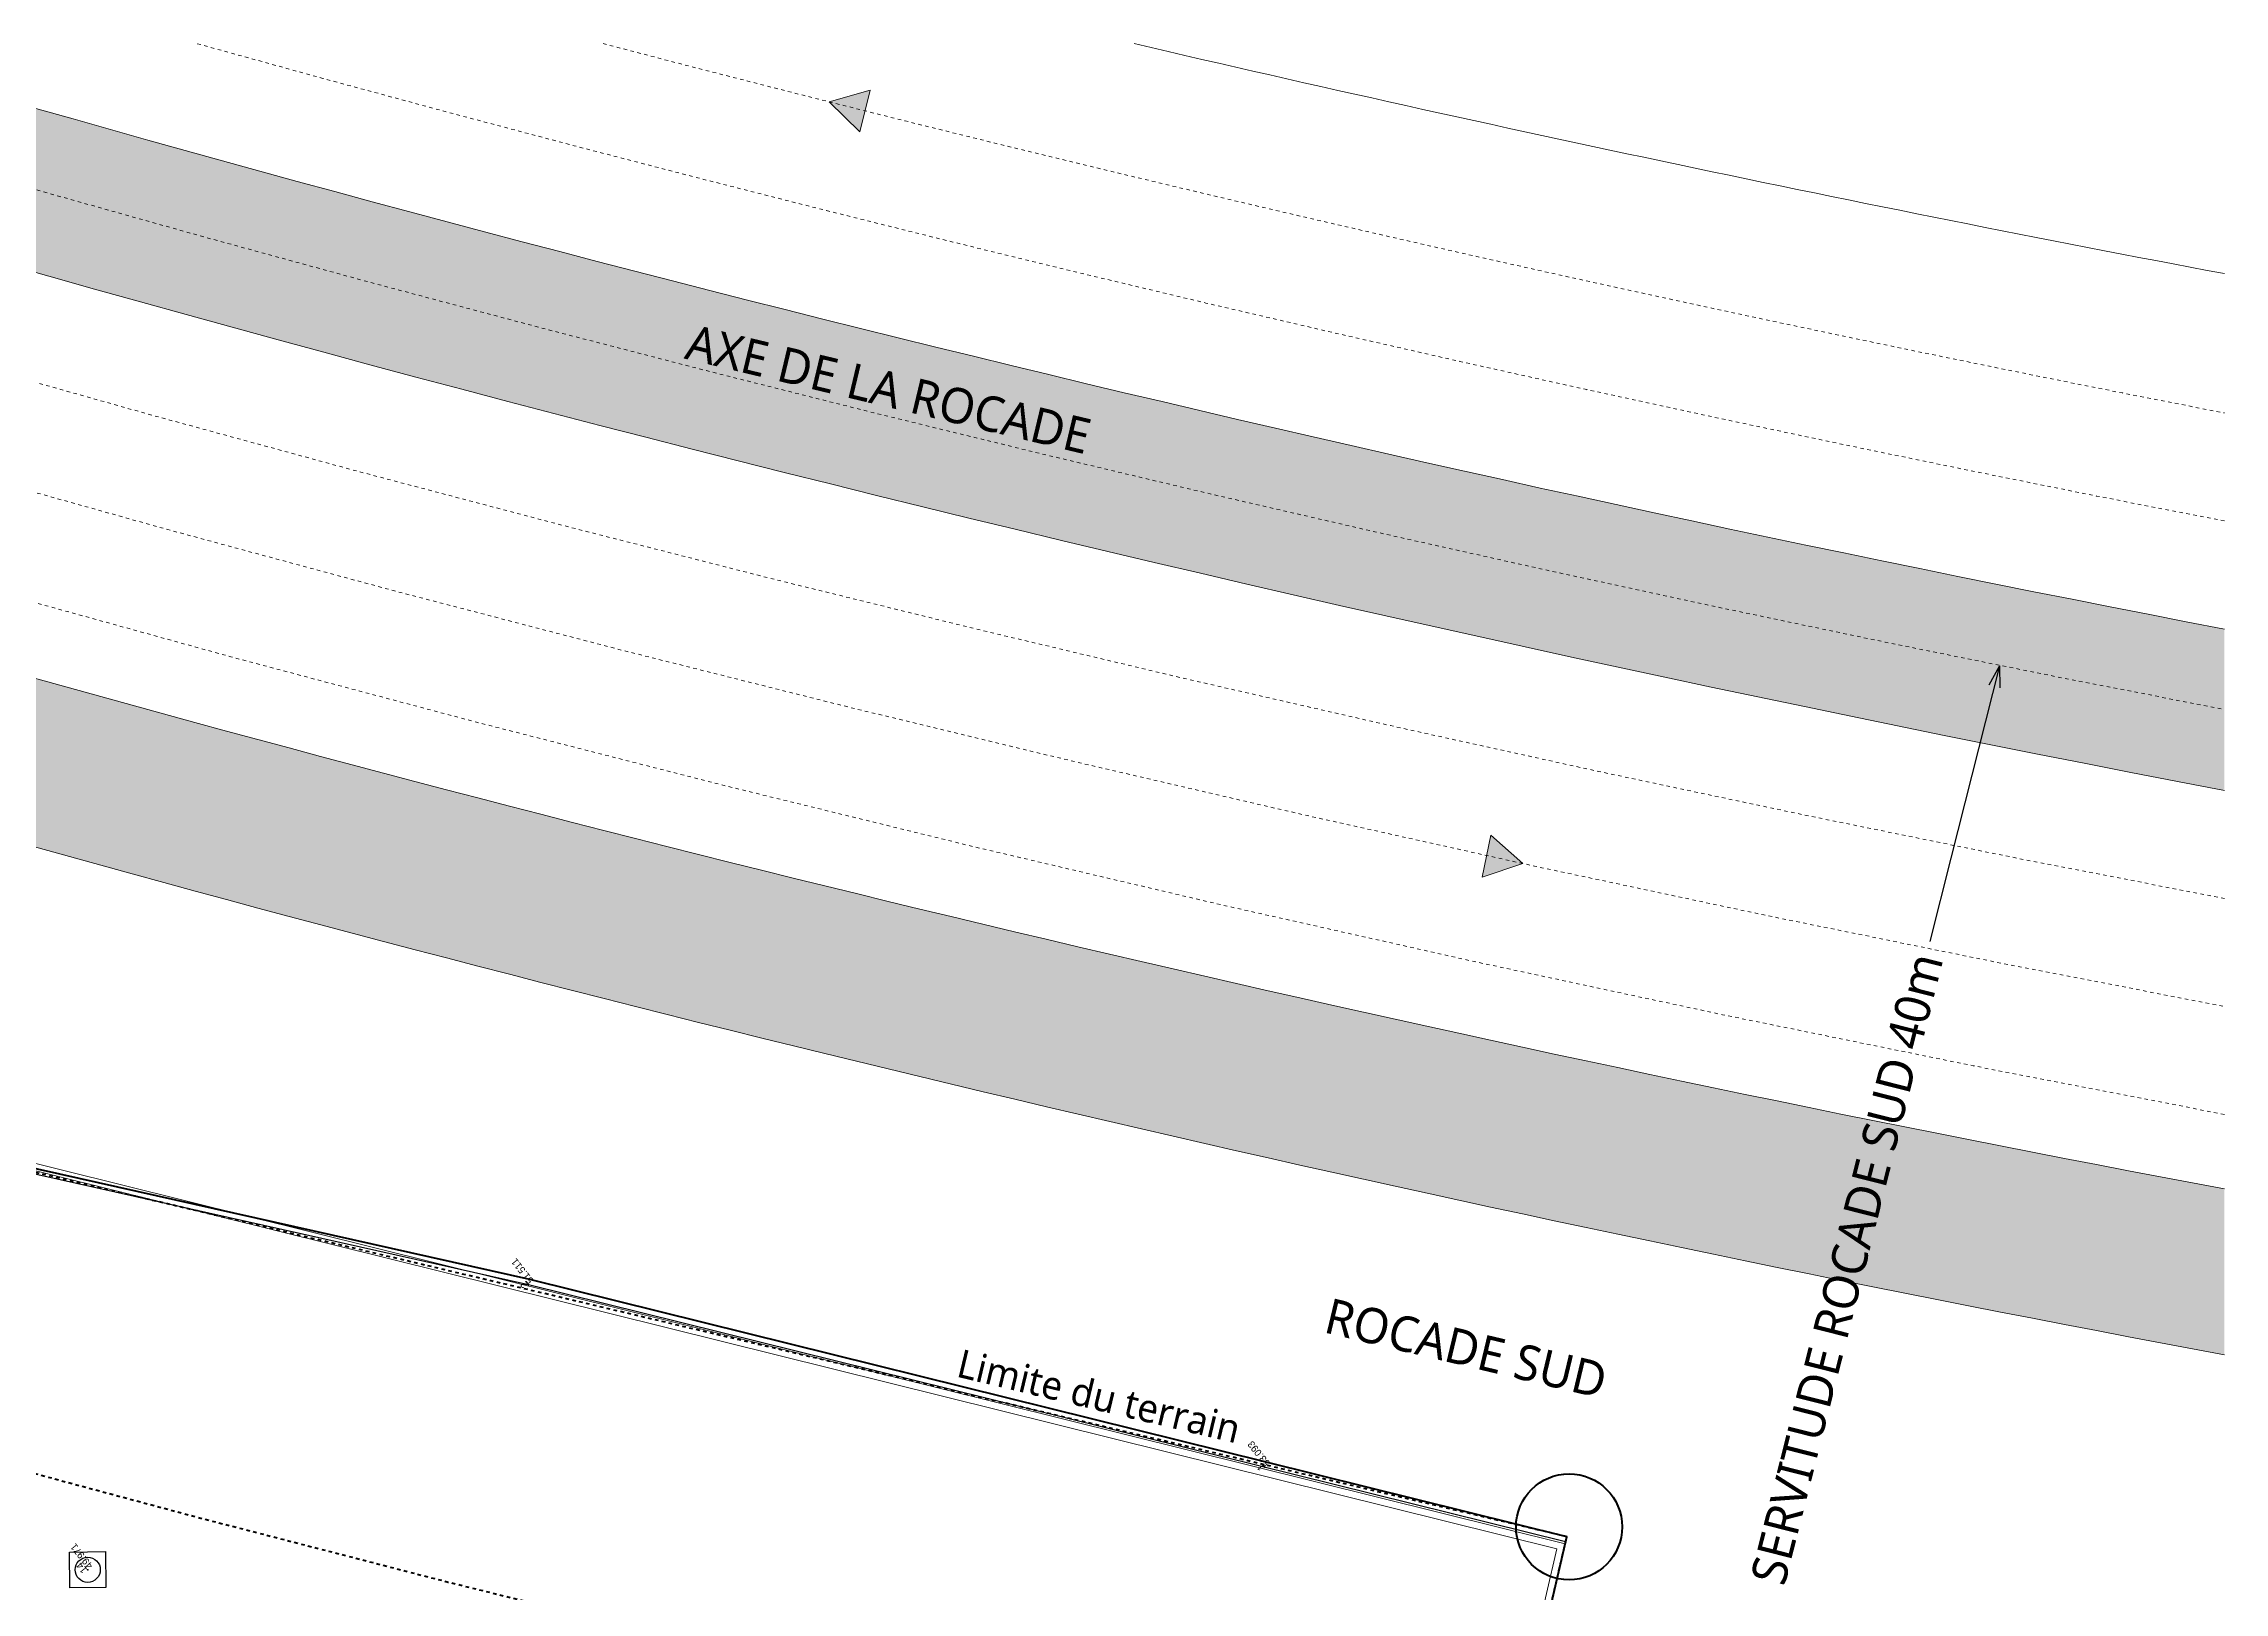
# Model space of a CAD drawing. Header units: metres. Extents: x 29 to 149, y -34 to 42.
# Drawn here: x 87.3 to 148.9, y -1.8 to 42 of the extents above; entities that cross this region are included whole.
import ezdxf
from ezdxf.enums import TextEntityAlignment as Align

# ---------------------------------------------------------------- set-up
doc = ezdxf.new("R2010")
doc.units = ezdxf.units.M
for name, pattern in [('Alignement de la ligne', [0.01, 0.005, -0.005]), ('Caché', [0.003, 0.002, -0.001]), ('Centre', [0.0125, 0.0025, -0.001875, 0.00625, -0.001875]), ('Dash dot', [0.015875, 0.00635, -0.004763, 0, -0.004763]), ('Démoli', [0.002812, 0.001875, -0.000937])]:
    doc.linetypes.add(name, pattern=pattern)
for name, color, linetype, lineweight in [('A-DETL-CNTR', 7, 'Centre', 9), ('A-DETL-DEMO', 7, 'Démoli', 9), ('A-DETL-GENF', 7, 'Continuous', 9), ('A-DETL-HDLN', 7, 'Caché', 9), ('A-DETL-THIN', 7, 'Continuous', 9), ('A-FLOR', 7, 'Continuous', 9), ('A-FLOR-PATT', 7, 'Continuous', 9), ('A-WALL', 7, 'Continuous', 9), ('G-ANNO-TEXT', 7, 'Continuous', 30)]:
    doc.layers.add(name, color=color, linetype=linetype, lineweight=lineweight)
for name, color, linetype in [('Points', 7, 'Continuous'), ('REGARD', 6, 'Continuous'), ('TopoAlt', 3, 'Continuous'), ('TopoMat', 4, 'Continuous')]:
    doc.layers.add(name, color=color, linetype=linetype)
doc.styles.add('Trebuchet MS_2', font='trebuc.ttf', dxfattribs={"height": 1})
doc.styles.add('Trebuchet MS_3', font='trebuc.ttf', dxfattribs={"height": 0.8})

# ---------------------------------------------------------------- blocks, each defined once
blk = doc.blocks.new('PointTopo')
at = {"color": 0}
blk.add_point((0, 0), dxfattribs=at)
at = {"layer": 'TopoAlt'}
blk.add_attdef('ALT', text='', height=0.0015, dxfattribs=at).set_placement((0.0005, -0.0005), align=Align.TOP_LEFT)
at = {"layer": 'TopoMat'}
blk.add_attdef('MAT', (0.0005, 0.0005), '', height=0.0015, dxfattribs=at)
blk = doc.blocks.new('u004')
at = {"color": 0}
blk.add_lwpolyline([(-0.3, 0.3), (0.3, 0.3), (0.3, -0.3), (-0.3, -0.3), (-0.3, 0.3)], dxfattribs=at)
blk.add_circle((0, 0), 0.21, dxfattribs=at)

msp = doc.modelspace()

# ---------------------------------------------------------------- hatches: boundary and pattern name
at = {"layer": 'A-DETL-GENF'}
for points in [[(110.369, 39.474), (110.665, 40.65), (109.498, 40.318), (110.298, 39.543)], [(127.967, 18.391), (129.116, 18.776), (128.208, 19.579)]]:
    msp.add_hatch(color=256, dxfattribs=at).paths.add_polyline_path(points)
at = {"layer": 'A-FLOR-PATT', "true_color": 0xdfe6c6}
h = msp.add_hatch(color=254, dxfattribs=at)
h.paths.add_polyline_path([(148.949, 4.887), (148.949, 9.577), (148.294, 9.699), (145.322, 10.266), (142.352, 10.845), (139.385, 11.436), (136.42, 12.04), (133.458, 12.656), (130.498, 13.285), (127.541, 13.925), (124.587, 14.579), (121.635, 15.244), (118.686, 15.922), (115.74, 16.612), (112.797, 17.314), (109.857, 18.029), (106.387, 18.89), (103.986, 19.495), (101.055, 20.246), (98.128, 21.01), (95.203, 21.785), (92.199, 22.596), (89.364, 23.373), (86.449, 24.186), (83.538, 25.01), (80.63, 25.847), (77.726, 26.695), (74.826, 27.556), (71.929, 28.429), (69.035, 29.314), (66.146, 30.211), (63.26, 31.12), (60.378, 32.041), (57.499, 32.974), (54.625, 33.919), (51.755, 34.876), (48.889, 35.845), (46.026, 36.826), (43.168, 37.819), (40.314, 38.824), (37.465, 39.841), (35.45, 40.569), (35.45, 35.722), (35.715, 35.626), (38.579, 34.6), (41.447, 33.586), (44.319, 32.585), (47.196, 31.595), (50.077, 30.617), (52.961, 29.652), (55.85, 28.698), (58.743, 27.757), (61.639, 26.828), (64.746, 25.847), (67.444, 25.006), (70.352, 24.113), (73.264, 23.233), (76.18, 22.365), (79.523, 21.386), (82.022, 20.665), (84.948, 19.834), (87.877, 19.014), (90.81, 18.207), (93.747, 17.413), (96.687, 16.631), (99.63, 15.861), (102.576, 15.103), (105.525, 14.358), (108.477, 13.625), (111.433, 12.904), (114.491, 12.173), (117.353, 11.501), (120.574, 10.759), (123.284, 10.147), (126.254, 9.488), (129.227, 8.842), (132.202, 8.209), (135.18, 7.588), (138.161, 6.979), (141.144, 6.383), (144.522, 5.725), (147.505, 5.157), (148.294, 5.009)])
h.paths.add_polyline_path([(148.949, 20.846), (148.949, 25.41), (148.277, 25.54), (145.34, 26.113), (142.406, 26.698), (139.43, 27.304), (136.42, 27.931), (133.47, 28.558), (130.494, 29.204), (127.521, 29.862), (124.551, 30.532), (121.583, 31.215), (118.618, 31.911), (115.656, 32.618), (112.698, 33.339), (109.857, 34.042), (106.92, 34.783), (103.986, 35.536), (101.055, 36.301), (98.128, 37.078), (95.203, 37.868), (92.282, 38.67), (89.364, 39.484), (86.449, 40.31), (83.538, 41.149), (80.744, 41.966), (65.532, 41.966), (67.974, 41.194), (70.876, 40.291), (73.782, 39.4), (76.692, 38.521), (79.606, 37.655), (82.523, 36.8), (85.443, 35.958), (88.367, 35.128), (91.295, 34.311), (94.226, 33.505), (97.16, 32.712), (100.098, 31.931), (103.039, 31.163), (106.387, 30.305), (108.93, 29.663), (111.88, 28.931), (114.833, 28.212), (117.79, 27.506), (120.749, 26.811), (123.711, 26.129), (126.676, 25.46), (129.644, 24.803), (132.614, 24.158), (135.587, 23.526), (139, 22.817), (141.541, 22.299), (144.522, 21.704), (147.505, 21.122), (148.294, 20.971)])

# ---------------------------------------------------------------- linework, layer by layer
at = {"color": 1, "lineweight": 40, "flags": 128}
msp.add_lwpolyline([(127.532, -12.5), (130.358, -0.259), (121.859, 1.849), (101.036, 7.013), (79.37, 11.872), (79.663, 13.179), (76.883, 13.839), (56.148, 18.762), (49.719, 18.541), (49.425, 18.554), (49.418, 18.404), (48.903, 2.824), (48.387, -12.757), (48.688, -12.75), (51.554, -12.683), (56.865, -12.662), (79.072, -12.589), (86.457, -12.521), (92.3, -12.518), (113.223, -12.507), (113.411, -12.507), (127.532, -12.5)], dxfattribs=at)
at = {"color": 34, "elevation": 3.057, "flags": 128}
msp.add_lwpolyline([(130.322, -0.405), (101.002, 6.867), (79.172, 11.761)], dxfattribs=at)
at = {"color": 34, "flags": 128}
msp.add_lwpolyline([(79.353, 11.875), (101.036, 7.013), (115.698, 3.377), (121.859, 1.849), (130.358, -0.259)], dxfattribs=at)
at = {"elevation": 0.073, "flags": 128}
msp.add_lwpolyline([(127.532, -12.5), (130.322, -0.405)], dxfattribs=at)
at = {"layer": 'A-DETL-CNTR', "color": 5, "linetype": 'Dash dot', "lineweight": 200, "true_color": 0x0000ff}
msp.add_arc((284.995, 733.479), 758.254, 250.785466, 259.664003, dxfattribs=at)
at = {"layer": 'A-DETL-DEMO', "color": 1, "linetype": 'Alignement de la ligne', "lineweight": 200, "true_color": 0xff0000}
for p, q in [((130.358, -0.259), (79.356, 11.874)), ((127.523, -12.524), (130.358, -0.259))]:
    msp.add_line(p, q, dxfattribs=at)
at = {"layer": 'A-DETL-HDLN', "color": 1, "linetype": 'Continuous', "lineweight": 50, "true_color": 0xff0000}
msp.add_circle((130.422, 0.019), 1.5, dxfattribs=at)
at = {"layer": 'A-DETL-HDLN'}
for centre, radius, start, end in [((284.995, 733.479), 734.504, 250.300556, 259.325943), ((284.995, 733.479), 731.504, 250.968061, 259.281627), ((284.995, 733.479), 728.504, 251.663803, 259.236945), ((284.995, 733.479), 723.254, 252.963759, 259.157861), ((285.775, 737.895), 722.504, 254.412834, 259.083483), ((285.775, 737.895), 719.504, 255.292864, 259.037421)]:
    msp.add_arc(centre, radius, start, end, dxfattribs=at)
at = {"layer": 'A-DETL-THIN'}
for p, q in [((110.665, 40.65), (109.498, 40.318)), ((109.498, 40.318), (110.369, 39.474)), ((110.369, 39.474), (110.665, 40.65)), ((128.208, 19.579), (127.967, 18.391)), ((129.116, 18.776), (128.208, 19.579)), ((127.967, 18.391), (129.116, 18.776))]:
    msp.add_line(p, q, dxfattribs=at)
at = {"layer": 'A-FLOR'}
for centre, start, end in [((284.995, 733.479), 252.392328, 259.191935), ((284.995, 733.479), 252.392328, 259.191935), ((285.775, 737.895), 253.584244, 259.129221), ((285.775, 737.895), 253.584244, 259.129221), ((283.258, 748.425), 256.843362, 259.331573), ((282.677, 722.649), 250.076446, 259.378247), ((282.677, 722.649), 250.076446, 259.378247), ((281.787, 718.125), 250.151192, 259.449725)]:
    msp.add_arc(centre, 725.504, start, end, dxfattribs=at)
at = {"layer": 'A-WALL'}
for p, q in [((130.073, -0.604), (79.191, 12.048)), ((79.432, 12.194), (130.312, -0.457)), ((127.315, -12.536), (130.073, -0.604)), ((130.312, -0.457), (127.51, -12.581))]:
    msp.add_line(p, q, dxfattribs=at)
at = {"layer": 'G-ANNO-TEXT', "color": 176, "true_color": 0x000080}
for p, q in [((142.593, 24.366), (141.215, 18.928)), ((142.593, 24.366), (142.29, 23.824)), ((142.593, 24.366), (142.602, 23.745)), ((141.215, 18.928), (140.619, 16.576))]:
    msp.add_line(p, q, dxfattribs=at)

# ---------------------------------------------------------------- block references
at = {"layer": 'Points'}
ref = msp.add_blockref('PointTopo', (101.002, 6.867, 1.475), dxfattribs=dict(at, rotation=128.4168455046016))
ref.add_attrib('MAT', '2', (101.001, 6.867, 1.475), dxfattribs={"layer": 'TopoMat', "height": 0.2, "rotation": 128.41685})
ref.add_attrib('ALT', '51.511', dxfattribs={"layer": 'TopoAlt', "height": 0.2, "rotation": 128.41685}).set_placement((101.002, 6.868, 1.475), align=Align.TOP_LEFT)
ref = msp.add_blockref('PointTopo', (121.823, 1.703, 3.057), dxfattribs=dict(at, rotation=128.4168455046016))
ref.add_attrib('MAT', '1', (121.823, 1.703, 3.057), dxfattribs={"layer": 'TopoMat', "height": 0.2, "rotation": 128.41685})
ref.add_attrib('ALT', '53.093', dxfattribs={"layer": 'TopoAlt', "height": 0.2, "rotation": 128.41685}).set_placement((121.823, 1.704, 3.057), align=Align.TOP_LEFT)
ref = msp.add_blockref('PointTopo', (88.539, -1.194, -0.065), dxfattribs=dict(at, rotation=128.4168455046016))
ref.add_attrib('MAT', '14', (88.539, -1.194, -0.065), dxfattribs={"layer": 'TopoMat', "height": 0.2, "rotation": 128.41685})
ref.add_attrib('ALT', '49.971', dxfattribs={"layer": 'TopoAlt', "height": 0.2, "rotation": 128.41685}).set_placement((88.54, -1.194, -0.065), align=Align.TOP_LEFT)
at = {"layer": 'REGARD', "xscale": 1.693440000060864, "yscale": 1.693440000060864, "zscale": 1.693440000000002, "rotation": 270.6261087592668}
msp.add_blockref('u004', (88.539, -1.194, -0.065), dxfattribs=at)

# ---------------------------------------------------------------- texts
at = {"layer": 'G-ANNO-TEXT', "color": 176, "true_color": 0x000080, "char_height": 1, "attachment_point": 1, "style": 'Trebuchet MS_2'}
for s, insert, width, rotation in [('AXE DE LA ROCADE', (105.614, 34.036), 14.43037, 346.56173), ('SERVITUDE ROCADE SUD 40m', (135.537, -1.438), 22.19071, 75.77717), ('ROCADE SUD', (123.678, 6.502), 9.65232, 346.56173)]:
    msp.add_mtext(s, dxfattribs=dict(at, insert=insert, width=width, rotation=rotation))
at = {"layer": 'G-ANNO-TEXT', "color": 1, "true_color": 0xff0000, "insert": (113.25, 5.054), "char_height": 0.8, "width": 10.38987, "attachment_point": 1, "rotation": 346.56173, "style": 'Trebuchet MS_3'}
msp.add_mtext('Limite du terrain', dxfattribs=at)

doc.saveas('drawing.dxf')
